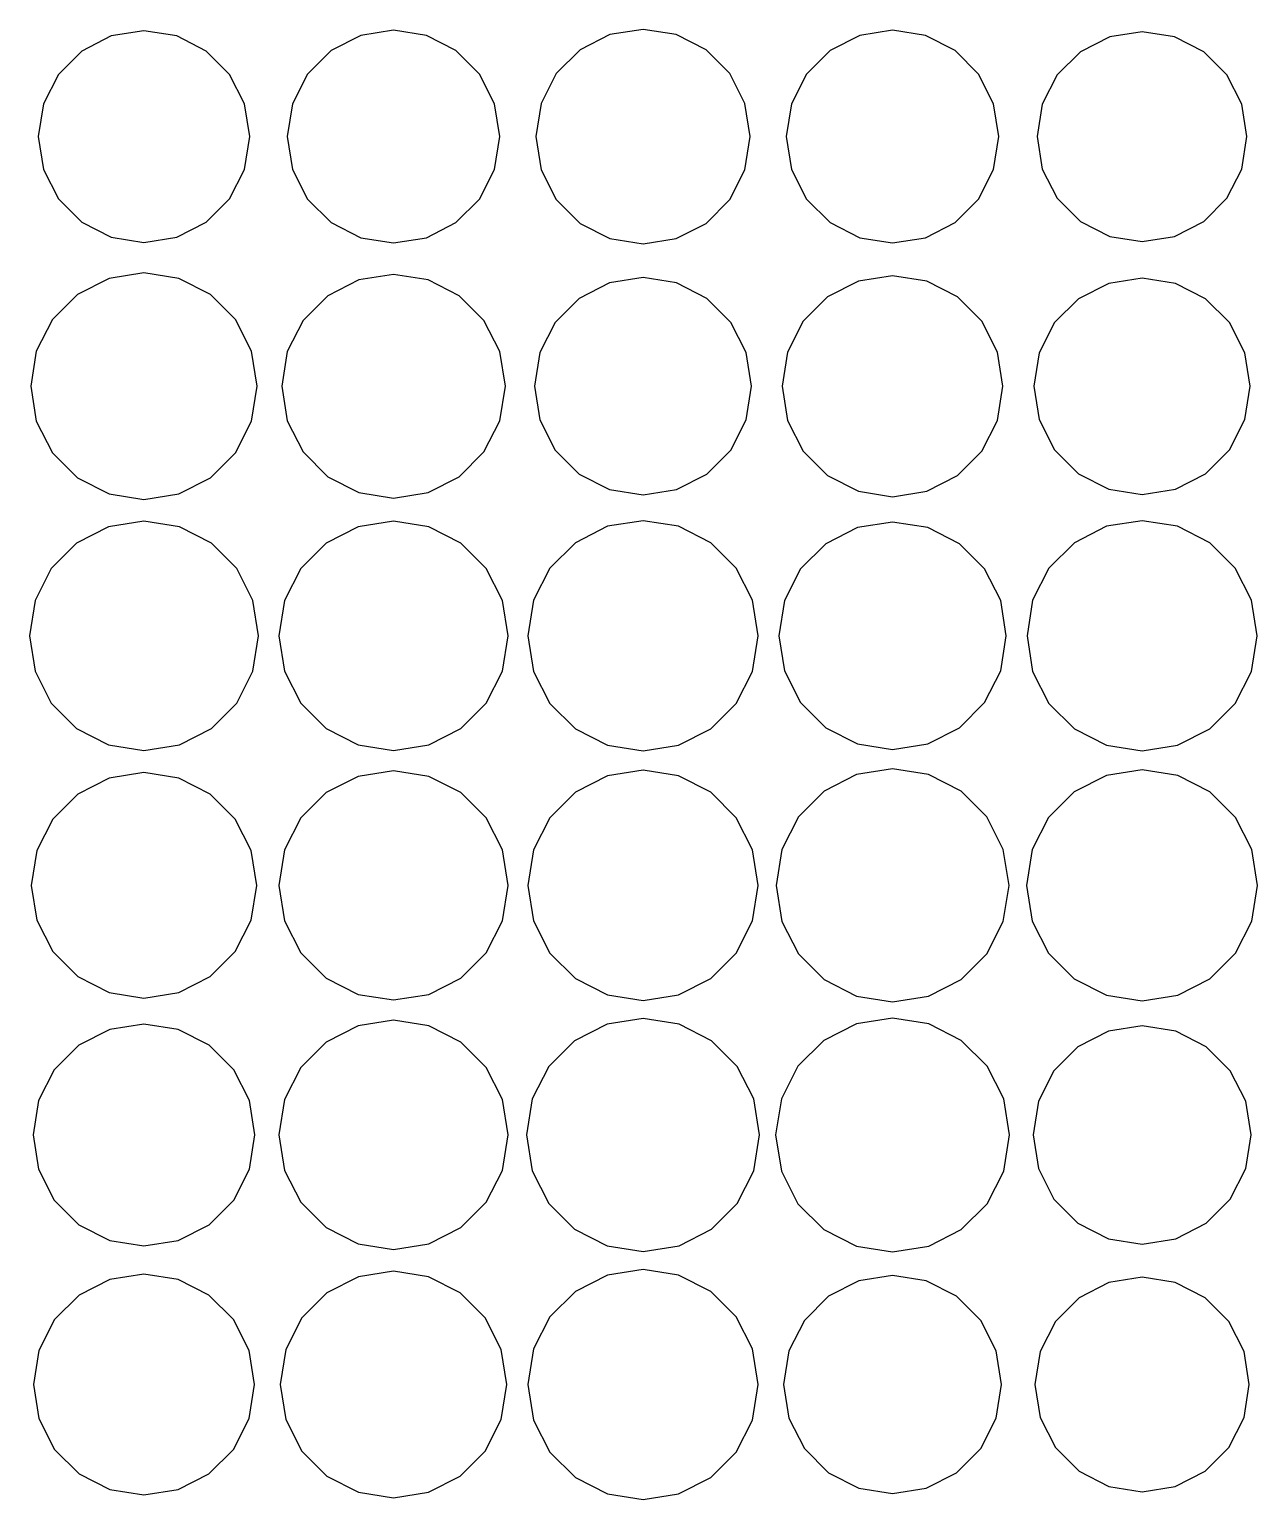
# Model space of a CAD drawing. Header units: metres. Extents: x -319 to 328, y -240 to 246.
# Drawn here: x -319.3 to -230.7, y -239.3 to -133.3 of the extents above; entities that cross this region are included whole.
import ezdxf

# ---------------------------------------------------------------- set-up
doc = ezdxf.new("R2010")
doc.units = ezdxf.units.M

msp = doc.modelspace()

# ---------------------------------------------------------------- linework, layer by layer
for p, q in [((-311, -133.36667, -415.6922), (-313.35883, -133.74026, -415.6922)), ((-308.64117, -133.74026, -415.6922), (-311, -133.36667, -415.6922)), ((-293, -133.33334, -415.6922), (-295.36914, -133.70856, -415.6922)), ((-290.63086, -133.70856, -415.6922), (-293, -133.33334, -415.6922)), ((-275, -133.26666, -415.6922), (-277.38974, -133.64517, -415.6922)), ((-272.61026, -133.64517, -415.6922), (-275, -133.26666, -415.6922)), ((-257, -133.33334, -415.6922), (-259.36914, -133.70856, -415.6922)), ((-254.63086, -133.70856, -415.6922), (-257, -133.33334, -415.6922)), ((-239, -133.43333, -415.6922), (-241.33823, -133.80368, -415.6922)), ((-236.66177, -133.80368, -415.6922), (-239, -133.43333, -415.6922)), ((-313.35883, -133.74026, -415.6922), (-315.48676, -134.8245, -415.6922)), ((-306.51324, -134.8245, -415.6922), (-308.64117, -133.74026, -415.6922)), ((-295.36914, -133.70856, -415.6922), (-297.50635, -134.79755, -415.6922)), ((-288.49365, -134.79755, -415.6922), (-290.63086, -133.70856, -415.6922)), ((-277.38974, -133.64517, -415.6922), (-279.54553, -134.74359, -415.6922)), ((-270.45447, -134.74359, -415.6922), (-272.61026, -133.64517, -415.6922)), ((-259.36914, -133.70856, -415.6922), (-261.50635, -134.79755, -415.6922)), ((-252.49365, -134.79755, -415.6922), (-254.63086, -133.70856, -415.6922)), ((-241.33823, -133.80368, -415.6922), (-243.44757, -134.87845, -415.6922)), ((-234.55243, -134.87845, -415.6922), (-236.66177, -133.80368, -415.6922)), ((-315.48676, -134.8245, -415.6922), (-317.1755, -136.51324, -415.6922)), ((-304.8245, -136.51324, -415.6922), (-306.51324, -134.8245, -415.6922)), ((-297.50635, -134.79755, -415.6922), (-299.20245, -136.49365, -415.6922)), ((-286.79755, -136.49365, -415.6922), (-288.49365, -134.79755, -415.6922)), ((-279.54553, -134.74359, -415.6922), (-281.2564, -136.45447, -415.6922)), ((-268.7436, -136.45447, -415.6922), (-270.45447, -134.74359, -415.6922)), ((-261.50635, -134.79755, -415.6922), (-263.20245, -136.49365, -415.6922)), ((-250.79755, -136.49365, -415.6922), (-252.49365, -134.79755, -415.6922)), ((-243.44757, -134.87845, -415.6922), (-245.12155, -136.55243, -415.6922)), ((-232.87845, -136.55243, -415.6922), (-234.55243, -134.87845, -415.6922)), ((-317.1755, -136.51324, -415.6922), (-318.25974, -138.64117, -415.6922)), ((-303.74026, -138.64117, -415.6922), (-304.8245, -136.51324, -415.6922)), ((-299.20245, -136.49365, -415.6922), (-300.29144, -138.63086, -415.6922)), ((-285.70856, -138.63086, -415.6922), (-286.79755, -136.49365, -415.6922)), ((-281.2564, -136.45447, -415.6922), (-282.35483, -138.61026, -415.6922)), ((-267.64517, -138.61026, -415.6922), (-268.7436, -136.45447, -415.6922)), ((-263.20245, -136.49365, -415.6922), (-264.29144, -138.63086, -415.6922)), ((-249.70856, -138.63086, -415.6922), (-250.79755, -136.49365, -415.6922)), ((-245.12155, -136.55243, -415.6922), (-246.19632, -138.66177, -415.6922)), ((-231.80368, -138.66177, -415.6922), (-232.87845, -136.55243, -415.6922)), ((-318.25974, -138.64117, -415.6922), (-318.63333, -141, -415.6922)), ((-303.36667, -141, -415.6922), (-303.74026, -138.64117, -415.6922)), ((-300.29144, -138.63086, -415.6922), (-300.66666, -141, -415.6922)), ((-285.33334, -141, -415.6922), (-285.70856, -138.63086, -415.6922)), ((-282.35483, -138.61026, -415.6922), (-282.73334, -141, -415.6922)), ((-267.26666, -141, -415.6922), (-267.64517, -138.61026, -415.6922)), ((-264.29144, -138.63086, -415.6922), (-264.66666, -141, -415.6922)), ((-249.33334, -141, -415.6922), (-249.70856, -138.63086, -415.6922)), ((-246.19632, -138.66177, -415.6922), (-246.56667, -141, -415.6922)), ((-231.43333, -141, -415.6922), (-231.80368, -138.66177, -415.6922)), ((-318.63333, -141, -415.6922), (-318.25974, -143.35883, -415.6922)), ((-303.74026, -143.35883, -415.6922), (-303.36667, -141, -415.6922)), ((-300.66666, -141, -415.6922), (-300.29144, -143.36914, -415.6922)), ((-285.70856, -143.36914, -415.6922), (-285.33334, -141, -415.6922)), ((-282.73334, -141, -415.6922), (-282.35483, -143.38974, -415.6922)), ((-267.64517, -143.38974, -415.6922), (-267.26666, -141, -415.6922)), ((-264.66666, -141, -415.6922), (-264.29144, -143.36914, -415.6922)), ((-249.70856, -143.36914, -415.6922), (-249.33334, -141, -415.6922)), ((-246.56667, -141, -415.6922), (-246.19632, -143.33823, -415.6922)), ((-231.80368, -143.33823, -415.6922), (-231.43333, -141, -415.6922)), ((-318.25974, -143.35883, -415.6922), (-317.1755, -145.48676, -415.6922)), ((-304.8245, -145.48676, -415.6922), (-303.74026, -143.35883, -415.6922)), ((-300.29144, -143.36914, -415.6922), (-299.20245, -145.50635, -415.6922)), ((-286.79755, -145.50635, -415.6922), (-285.70856, -143.36914, -415.6922)), ((-282.35483, -143.38974, -415.6922), (-281.2564, -145.54553, -415.6922)), ((-268.7436, -145.54553, -415.6922), (-267.64517, -143.38974, -415.6922)), ((-264.29144, -143.36914, -415.6922), (-263.20245, -145.50635, -415.6922)), ((-250.79755, -145.50635, -415.6922), (-249.70856, -143.36914, -415.6922)), ((-246.19632, -143.33823, -415.6922), (-245.12155, -145.44757, -415.6922)), ((-232.87845, -145.44757, -415.6922), (-231.80368, -143.33823, -415.6922)), ((-317.1755, -145.48676, -415.6922), (-315.48676, -147.17549, -415.6922)), ((-306.51324, -147.1755, -415.6922), (-304.8245, -145.48676, -415.6922)), ((-299.20245, -145.50635, -415.6922), (-297.50635, -147.20245, -415.6922)), ((-288.49365, -147.20245, -415.6922), (-286.79755, -145.50635, -415.6922)), ((-281.2564, -145.54553, -415.6922), (-279.54553, -147.2564, -415.6922)), ((-270.45447, -147.25641, -415.6922), (-268.7436, -145.54553, -415.6922)), ((-263.20245, -145.50635, -415.6922), (-261.50635, -147.20245, -415.6922)), ((-252.49365, -147.20245, -415.6922), (-250.79755, -145.50635, -415.6922)), ((-245.12155, -145.44757, -415.6922), (-243.44757, -147.12155, -415.6922)), ((-234.55243, -147.12157, -415.6922), (-232.87845, -145.44757, -415.6922)), ((-315.48676, -147.17549, -415.6922), (-313.35883, -148.25974, -415.6922)), ((-308.64117, -148.25974, -415.6922), (-306.51324, -147.1755, -415.6922)), ((-297.50635, -147.20245, -415.6922), (-295.36914, -148.29144, -415.6922)), ((-290.63086, -148.29144, -415.6922), (-288.49365, -147.20245, -415.6922)), ((-279.54553, -147.2564, -415.6922), (-277.38974, -148.35483, -415.6922)), ((-272.61026, -148.35483, -415.6922), (-270.45447, -147.25641, -415.6922)), ((-261.50635, -147.20245, -415.6922), (-259.36914, -148.29144, -415.6922)), ((-254.63086, -148.29144, -415.6922), (-252.49365, -147.20245, -415.6922)), ((-243.44757, -147.12155, -415.6922), (-241.33823, -148.19632, -415.6922)), ((-236.66177, -148.19632, -415.6922), (-234.55243, -147.12157, -415.6922)), ((-313.35883, -148.25974, -415.6922), (-311, -148.63333, -415.6922)), ((-311, -148.63333, -415.6922), (-308.64117, -148.25974, -415.6922)), ((-295.36914, -148.29144, -415.6922), (-293, -148.66666, -415.6922)), ((-293, -148.66666, -415.6922), (-290.63086, -148.29144, -415.6922)), ((-277.38974, -148.35483, -415.6922), (-275, -148.73334, -415.6922)), ((-275, -148.73334, -415.6922), (-272.61026, -148.35483, -415.6922)), ((-259.36914, -148.29144, -415.6922), (-257, -148.66666, -415.6922)), ((-257, -148.66666, -415.6922), (-254.63086, -148.29144, -415.6922)), ((-241.33823, -148.19632, -415.6922), (-239, -148.56667, -415.6922)), ((-239, -148.56667, -415.6922), (-236.66177, -148.19632, -415.6922)), ((-313.52365, -151.23303, -415.6922), (-315.80023, -152.39304, -415.6922)), ((-311, -150.83334, -415.6922), (-313.52365, -151.23303, -415.6922)), ((-308.47635, -151.23303, -415.6922), (-311, -150.83334, -415.6922)), ((-306.19977, -152.39304, -415.6922), (-308.47635, -151.23303, -415.6922)), ((-295.49274, -151.32814, -415.6922), (-297.74146, -152.47394, -415.6922)), ((-293, -150.93333, -415.6922), (-295.49274, -151.32814, -415.6922)), ((-290.50726, -151.32814, -415.6922), (-293, -150.93333, -415.6922)), ((-288.25854, -152.47394, -415.6922), (-290.50726, -151.32814, -415.6922)), ((-277.42062, -151.55005, -415.6922), (-279.6043, -152.66269, -415.6922)), ((-275, -151.16666, -415.6922), (-277.42062, -151.55005, -415.6922)), ((-272.57938, -151.55005, -415.6922), (-275, -151.16666, -415.6922)), ((-270.3957, -152.66269, -415.6922), (-272.57938, -151.55005, -415.6922)), ((-259.46182, -151.42325, -415.6922), (-261.68268, -152.55484, -415.6922)), ((-257, -151.03333, -415.6922), (-259.46182, -151.42325, -415.6922)), ((-254.53816, -151.42325, -415.6922), (-257, -151.03333, -415.6922)), ((-252.3173, -152.55484, -415.6922), (-254.53816, -151.42325, -415.6922)), ((-241.41034, -151.58176, -415.6922), (-243.58472, -152.68967, -415.6922)), ((-239, -151.2, -415.6922), (-241.41034, -151.58176, -415.6922)), ((-236.58966, -151.58176, -415.6922), (-239, -151.2, -415.6922)), ((-234.41528, -152.68967, -415.6922), (-236.58966, -151.58176, -415.6922)), ((-315.80023, -152.39304, -415.6922), (-317.60696, -154.19975, -415.6922)), ((-304.39304, -154.19975, -415.6922), (-306.19977, -152.39304, -415.6922)), ((-297.74146, -152.47394, -415.6922), (-299.52606, -154.25853, -415.6922)), ((-286.47394, -154.25853, -415.6922), (-288.25854, -152.47394, -415.6922)), ((-279.6043, -152.66269, -415.6922), (-281.3373, -154.39569, -415.6922)), ((-268.6627, -154.39569, -415.6922), (-270.3957, -152.66269, -415.6922)), ((-261.68268, -152.55484, -415.6922), (-263.44516, -154.31732, -415.6922)), ((-250.55484, -154.31732, -415.6922), (-252.3173, -152.55484, -415.6922)), ((-243.58472, -152.68967, -415.6922), (-245.31033, -154.41528, -415.6922)), ((-232.68967, -154.41528, -415.6922), (-234.41528, -152.68967, -415.6922)), ((-317.60696, -154.19975, -415.6922), (-318.76697, -156.47636, -415.6922)), ((-303.23303, -156.47636, -415.6922), (-304.39304, -154.19975, -415.6922)), ((-299.52606, -154.25853, -415.6922), (-300.67184, -156.50726, -415.6922)), ((-285.32816, -156.50726, -415.6922), (-286.47394, -154.25853, -415.6922)), ((-281.3373, -154.39569, -415.6922), (-282.44995, -156.57938, -415.6922)), ((-267.55005, -156.57938, -415.6922), (-268.6627, -154.39569, -415.6922)), ((-263.44516, -154.31732, -415.6922), (-264.57675, -156.53816, -415.6922)), ((-249.42325, -156.53816, -415.6922), (-250.55484, -154.31732, -415.6922)), ((-245.31033, -154.41528, -415.6922), (-246.41824, -156.58966, -415.6922)), ((-231.58176, -156.58966, -415.6922), (-232.68967, -154.41528, -415.6922)), ((-318.76697, -156.47636, -415.6922), (-319.16666, -159, -415.6922)), ((-302.83334, -159, -415.6922), (-303.23303, -156.47636, -415.6922)), ((-300.67184, -156.50726, -415.6922), (-301.06665, -159, -415.6922)), ((-284.93335, -159, -415.6922), (-285.32816, -156.50726, -415.6922)), ((-282.44995, -156.57938, -415.6922), (-282.83334, -159, -415.6922)), ((-267.16666, -159, -415.6922), (-267.55005, -156.57938, -415.6922)), ((-264.57675, -156.53816, -415.6922), (-264.96667, -159, -415.6922)), ((-249.03333, -159, -415.6922), (-249.42325, -156.53816, -415.6922)), ((-246.41824, -156.58966, -415.6922), (-246.8, -159, -415.6922)), ((-231.2, -159, -415.6922), (-231.58176, -156.58966, -415.6922)), ((-319.16666, -159, -415.6922), (-318.76697, -161.52364, -415.6922)), ((-303.23303, -161.52364, -415.6922), (-302.83334, -159, -415.6922)), ((-301.06665, -159, -415.6922), (-300.67184, -161.49274, -415.6922)), ((-285.32816, -161.49274, -415.6922), (-284.93335, -159, -415.6922)), ((-282.83334, -159, -415.6922), (-282.44995, -161.42062, -415.6922)), ((-267.55005, -161.42062, -415.6922), (-267.16666, -159, -415.6922)), ((-264.96667, -159, -415.6922), (-264.57675, -161.46184, -415.6922)), ((-249.42325, -161.46184, -415.6922), (-249.03333, -159, -415.6922)), ((-246.8, -159, -415.6922), (-246.41824, -161.41034, -415.6922)), ((-231.58176, -161.41034, -415.6922), (-231.2, -159, -415.6922)), ((-318.76697, -161.52364, -415.6922), (-317.60696, -163.80025, -415.6922)), ((-304.39304, -163.80025, -415.6922), (-303.23303, -161.52364, -415.6922)), ((-300.67184, -161.49274, -415.6922), (-299.52606, -163.74147, -415.6922)), ((-286.47394, -163.74147, -415.6922), (-285.32816, -161.49274, -415.6922)), ((-282.44995, -161.42062, -415.6922), (-281.3373, -163.60431, -415.6922)), ((-268.6627, -163.60431, -415.6922), (-267.55005, -161.42062, -415.6922)), ((-264.57675, -161.46184, -415.6922), (-263.44516, -163.68268, -415.6922)), ((-250.55484, -163.6827, -415.6922), (-249.42325, -161.46184, -415.6922)), ((-246.41824, -161.41034, -415.6922), (-245.31033, -163.58472, -415.6922)), ((-232.68967, -163.58472, -415.6922), (-231.58176, -161.41034, -415.6922)), ((-317.60696, -163.80025, -415.6922), (-315.80026, -165.60696, -415.6922)), ((-306.19977, -165.60696, -415.6922), (-304.39304, -163.80025, -415.6922)), ((-299.52606, -163.74147, -415.6922), (-297.74146, -165.52606, -415.6922)), ((-288.25854, -165.52606, -415.6922), (-286.47394, -163.74147, -415.6922)), ((-281.3373, -163.60431, -415.6922), (-279.6043, -165.3373, -415.6922)), ((-270.3957, -165.33731, -415.6922), (-268.6627, -163.60431, -415.6922)), ((-263.44516, -163.68268, -415.6922), (-261.68268, -165.44516, -415.6922)), ((-252.31732, -165.44516, -415.6922), (-250.55484, -163.6827, -415.6922)), ((-245.31033, -163.58472, -415.6922), (-243.58472, -165.31033, -415.6922)), ((-234.41528, -165.31033, -415.6922), (-232.68967, -163.58472, -415.6922)), ((-279.6043, -165.3373, -415.6922), (-277.42062, -166.44995, -415.6922)), ((-272.57938, -166.44995, -415.6922), (-270.3957, -165.33731, -415.6922)), ((-243.58472, -165.31033, -415.6922), (-241.41034, -166.41824, -415.6922)), ((-236.58966, -166.41824, -415.6922), (-234.41528, -165.31033, -415.6922)), ((-315.80026, -165.60696, -415.6922), (-313.52365, -166.76697, -415.6922)), ((-308.47635, -166.76697, -415.6922), (-306.19977, -165.60696, -415.6922)), ((-297.74146, -165.52606, -415.6922), (-295.49274, -166.67184, -415.6922)), ((-290.50726, -166.67184, -415.6922), (-288.25854, -165.52606, -415.6922)), ((-277.42062, -166.44995, -415.6922), (-275, -166.83334, -415.6922)), ((-275, -166.83334, -415.6922), (-272.57938, -166.44995, -415.6922)), ((-261.68268, -165.44516, -415.6922), (-259.46185, -166.57675, -415.6922)), ((-254.53816, -166.57675, -415.6922), (-252.31732, -165.44516, -415.6922)), ((-241.41034, -166.41824, -415.6922), (-239, -166.8, -415.6922)), ((-239, -166.8, -415.6922), (-236.58966, -166.41824, -415.6922)), ((-313.52365, -166.76697, -415.6922), (-311, -167.16666, -415.6922)), ((-311, -167.16666, -415.6922), (-308.47635, -166.76697, -415.6922)), ((-295.49274, -166.67184, -415.6922), (-293, -167.06667, -415.6922)), ((-293, -167.06667, -415.6922), (-290.50726, -166.67184, -415.6922)), ((-259.46185, -166.57675, -415.6922), (-257, -166.96667, -415.6922)), ((-257, -166.96667, -415.6922), (-254.53816, -166.57675, -415.6922)), ((-313.55453, -169.13794, -415.6922), (-315.859, -170.31213, -415.6922)), ((-311, -168.73334, -415.6922), (-313.55453, -169.13794, -415.6922)), ((-308.44547, -169.13794, -415.6922), (-311, -168.73334, -415.6922)), ((-306.14096, -170.31213, -415.6922), (-308.44547, -169.13794, -415.6922)), ((-295.55453, -169.13794, -415.6922), (-297.859, -170.31213, -415.6922)), ((-293, -168.73334, -415.6922), (-295.55453, -169.13794, -415.6922)), ((-290.44547, -169.13794, -415.6922), (-293, -168.73334, -415.6922)), ((-288.141, -170.31213, -415.6922), (-290.44547, -169.13794, -415.6922)), ((-277.56485, -169.10623, -415.6922), (-279.8786, -170.28516, -415.6922)), ((-275, -168.7, -415.6922), (-277.56485, -169.10623, -415.6922)), ((-272.43515, -169.10623, -415.6922), (-275, -168.7, -415.6922)), ((-270.1214, -170.28516, -415.6922), (-272.43515, -169.10623, -415.6922)), ((-259.53394, -169.20134, -415.6922), (-261.81982, -170.36606, -415.6922)), ((-257, -168.8, -415.6922), (-259.53394, -169.20134, -415.6922)), ((-254.46606, -169.20134, -415.6922), (-257, -168.8, -415.6922)), ((-252.18016, -170.36606, -415.6922), (-254.46606, -169.20134, -415.6922)), ((-241.56485, -169.10623, -415.6922), (-243.87862, -170.28516, -415.6922)), ((-239, -168.7, -415.6922), (-241.56485, -169.10623, -415.6922)), ((-236.43515, -169.10623, -415.6922), (-239, -168.7, -415.6922)), ((-234.12138, -170.28516, -415.6922), (-236.43515, -169.10623, -415.6922)), ((-315.859, -170.31213, -415.6922), (-317.68787, -172.14098, -415.6922)), ((-304.31213, -172.14098, -415.6922), (-306.14096, -170.31213, -415.6922)), ((-297.859, -170.31213, -415.6922), (-299.68787, -172.14098, -415.6922)), ((-286.31213, -172.14098, -415.6922), (-288.141, -170.31213, -415.6922)), ((-279.8786, -170.28516, -415.6922), (-281.71484, -172.12138, -415.6922)), ((-268.28516, -172.12138, -415.6922), (-270.1214, -170.28516, -415.6922)), ((-261.81982, -170.36606, -415.6922), (-263.63394, -172.18016, -415.6922)), ((-250.36606, -172.18016, -415.6922), (-252.18016, -170.36606, -415.6922)), ((-243.87862, -170.28516, -415.6922), (-245.71484, -172.12138, -415.6922)), ((-232.28516, -172.12138, -415.6922), (-234.12138, -170.28516, -415.6922)), ((-317.68787, -172.14098, -415.6922), (-318.86206, -174.44547, -415.6922)), ((-303.13794, -174.44547, -415.6922), (-304.31213, -172.14098, -415.6922)), ((-299.68787, -172.14098, -415.6922), (-300.86206, -174.44547, -415.6922)), ((-285.13794, -174.44547, -415.6922), (-286.31213, -172.14098, -415.6922)), ((-281.71484, -172.12138, -415.6922), (-282.89377, -174.43515, -415.6922)), ((-267.10623, -174.43515, -415.6922), (-268.28516, -172.12138, -415.6922)), ((-263.63394, -172.18016, -415.6922), (-264.79868, -174.46606, -415.6922)), ((-249.20134, -174.46606, -415.6922), (-250.36606, -172.18016, -415.6922)), ((-245.71484, -172.12138, -415.6922), (-246.89377, -174.43515, -415.6922)), ((-231.10623, -174.43515, -415.6922), (-232.28516, -172.12138, -415.6922)), ((-318.86206, -174.44547, -415.6922), (-319.26666, -177, -415.6922)), ((-302.73334, -177, -415.6922), (-303.13794, -174.44547, -415.6922)), ((-300.86206, -174.44547, -415.6922), (-301.26666, -177, -415.6922)), ((-284.73334, -177, -415.6922), (-285.13794, -174.44547, -415.6922)), ((-282.89377, -174.43515, -415.6922), (-283.3, -177, -415.6922)), ((-266.7, -177, -415.6922), (-267.10623, -174.43515, -415.6922)), ((-264.79868, -174.46606, -415.6922), (-265.2, -177, -415.6922)), ((-248.8, -177, -415.6922), (-249.20134, -174.46606, -415.6922)), ((-246.89377, -174.43515, -415.6922), (-247.3, -177, -415.6922)), ((-230.7, -177, -415.6922), (-231.10623, -174.43515, -415.6922)), ((-319.26666, -177, -415.6922), (-318.86206, -179.55453, -415.6922)), ((-303.13794, -179.55453, -415.6922), (-302.73334, -177, -415.6922)), ((-301.26666, -177, -415.6922), (-300.86206, -179.55453, -415.6922)), ((-285.13794, -179.55453, -415.6922), (-284.73334, -177, -415.6922)), ((-283.3, -177, -415.6922), (-282.89377, -179.56485, -415.6922)), ((-267.10623, -179.56485, -415.6922), (-266.7, -177, -415.6922)), ((-265.2, -177, -415.6922), (-264.79868, -179.53394, -415.6922)), ((-249.20134, -179.53394, -415.6922), (-248.8, -177, -415.6922)), ((-247.3, -177, -415.6922), (-246.89377, -179.56485, -415.6922)), ((-231.10623, -179.56485, -415.6922), (-230.7, -177, -415.6922)), ((-318.86206, -179.55453, -415.6922), (-317.68787, -181.85902, -415.6922)), ((-304.31213, -181.85902, -415.6922), (-303.13794, -179.55453, -415.6922)), ((-300.86206, -179.55453, -415.6922), (-299.68787, -181.85902, -415.6922)), ((-286.31213, -181.85902, -415.6922), (-285.13794, -179.55453, -415.6922)), ((-282.89377, -179.56485, -415.6922), (-281.71484, -181.87862, -415.6922)), ((-268.28516, -181.87862, -415.6922), (-267.10623, -179.56485, -415.6922)), ((-264.79868, -179.53394, -415.6922), (-263.63394, -181.81984, -415.6922)), ((-250.36606, -181.81984, -415.6922), (-249.20134, -179.53394, -415.6922)), ((-246.89377, -179.56485, -415.6922), (-245.71484, -181.87862, -415.6922)), ((-232.28516, -181.87862, -415.6922), (-231.10623, -179.56485, -415.6922)), ((-317.68787, -181.85902, -415.6922), (-315.85904, -183.68787, -415.6922)), ((-306.141, -183.68787, -415.6922), (-304.31213, -181.85902, -415.6922)), ((-299.68787, -181.85902, -415.6922), (-297.85904, -183.68787, -415.6922)), ((-288.141, -183.68787, -415.6922), (-286.31213, -181.85902, -415.6922)), ((-281.71484, -181.87862, -415.6922), (-279.87863, -183.71484, -415.6922)), ((-270.1214, -183.71484, -415.6922), (-268.28516, -181.87862, -415.6922)), ((-263.63394, -181.81984, -415.6922), (-261.81982, -183.63394, -415.6922)), ((-252.18016, -183.63394, -415.6922), (-250.36606, -181.81984, -415.6922)), ((-245.71484, -181.87862, -415.6922), (-243.87862, -183.71484, -415.6922)), ((-234.12138, -183.71484, -415.6922), (-232.28516, -181.87862, -415.6922)), ((-315.85904, -183.68787, -415.6922), (-313.55453, -184.86206, -415.6922)), ((-308.44547, -184.86206, -415.6922), (-306.141, -183.68787, -415.6922)), ((-297.85904, -183.68787, -415.6922), (-295.55453, -184.86206, -415.6922)), ((-290.44547, -184.86206, -415.6922), (-288.141, -183.68787, -415.6922)), ((-279.87863, -183.71484, -415.6922), (-277.56485, -184.89377, -415.6922)), ((-272.43515, -184.89377, -415.6922), (-270.1214, -183.71484, -415.6922)), ((-261.81982, -183.63394, -415.6922), (-259.53394, -184.79866, -415.6922)), ((-254.46606, -184.79866, -415.6922), (-252.18016, -183.63394, -415.6922)), ((-243.87862, -183.71484, -415.6922), (-241.56485, -184.89377, -415.6922)), ((-236.43515, -184.89377, -415.6922), (-234.12138, -183.71484, -415.6922)), ((-313.55453, -184.86206, -415.6922), (-311, -185.26666, -415.6922)), ((-311, -185.26666, -415.6922), (-308.44547, -184.86206, -415.6922)), ((-295.55453, -184.86206, -415.6922), (-293, -185.26666, -415.6922)), ((-293, -185.26666, -415.6922), (-290.44547, -184.86206, -415.6922)), ((-277.56485, -184.89377, -415.6922), (-275, -185.3, -415.6922)), ((-275, -185.3, -415.6922), (-272.43515, -184.89377, -415.6922)), ((-259.53394, -184.79866, -415.6922), (-257, -185.2, -415.6922)), ((-257, -185.2, -415.6922), (-254.46606, -184.79866, -415.6922)), ((-241.56485, -184.89377, -415.6922), (-239, -185.3, -415.6922)), ((-239, -185.3, -415.6922), (-236.43515, -184.89377, -415.6922)), ((-257, -186.6, -415.6922), (-259.59573, -187.01112, -415.6922)), ((-254.40427, -187.01112, -415.6922), (-257, -186.6, -415.6922)), ((-313.51334, -187.26474, -415.6922), (-315.78064, -188.42, -415.6922)), ((-311, -186.86667, -415.6922), (-313.51334, -187.26474, -415.6922)), ((-308.48666, -187.26474, -415.6922), (-311, -186.86667, -415.6922)), ((-306.21936, -188.42, -415.6922), (-308.48666, -187.26474, -415.6922)), ((-295.55453, -187.13794, -415.6922), (-297.859, -188.31213, -415.6922)), ((-293, -186.73334, -415.6922), (-295.55453, -187.13794, -415.6922)), ((-290.44547, -187.13794, -415.6922), (-293, -186.73334, -415.6922)), ((-288.141, -188.31213, -415.6922), (-290.44547, -187.13794, -415.6922)), ((-277.56485, -187.10623, -415.6922), (-279.8786, -188.28516, -415.6922)), ((-275, -186.7, -415.6922), (-277.56485, -187.10623, -415.6922)), ((-272.43515, -187.10623, -415.6922), (-275, -186.7, -415.6922)), ((-270.1214, -188.28516, -415.6922), (-272.43515, -187.10623, -415.6922)), ((-259.59573, -187.01112, -415.6922), (-261.93738, -188.20425, -415.6922)), ((-252.0626, -188.20425, -415.6922), (-254.40427, -187.01112, -415.6922)), ((-241.57513, -187.07452, -415.6922), (-243.89821, -188.2582, -415.6922)), ((-239, -186.66667, -415.6922), (-241.57513, -187.07452, -415.6922)), ((-236.42487, -187.07452, -415.6922), (-239, -186.66667, -415.6922)), ((-234.10179, -188.2582, -415.6922), (-236.42487, -187.07452, -415.6922)), ((-315.78064, -188.42, -415.6922), (-317.58002, -190.21935, -415.6922)), ((-304.41998, -190.21935, -415.6922), (-306.21936, -188.42, -415.6922)), ((-297.859, -188.31213, -415.6922), (-299.68787, -190.14098, -415.6922)), ((-286.31213, -190.14098, -415.6922), (-288.141, -188.31213, -415.6922)), ((-279.8786, -188.28516, -415.6922), (-281.71484, -190.12138, -415.6922)), ((-268.28516, -190.12138, -415.6922), (-270.1214, -188.28516, -415.6922)), ((-261.93738, -188.20425, -415.6922), (-263.79575, -190.0626, -415.6922)), ((-250.20425, -190.0626, -415.6922), (-252.0626, -188.20425, -415.6922)), ((-243.89821, -188.2582, -415.6922), (-245.7418, -190.10179, -415.6922)), ((-232.2582, -190.10179, -415.6922), (-234.10179, -188.2582, -415.6922)), ((-317.58002, -190.21935, -415.6922), (-318.73526, -192.48666, -415.6922)), ((-303.26474, -192.48666, -415.6922), (-304.41998, -190.21935, -415.6922)), ((-299.68787, -190.14098, -415.6922), (-300.86206, -192.44547, -415.6922)), ((-285.13794, -192.44547, -415.6922), (-286.31213, -190.14098, -415.6922)), ((-281.71484, -190.12138, -415.6922), (-282.89377, -192.43515, -415.6922)), ((-267.10623, -192.43515, -415.6922), (-268.28516, -190.12138, -415.6922)), ((-263.79575, -190.0626, -415.6922), (-264.98886, -192.40427, -415.6922)), ((-249.01112, -192.40427, -415.6922), (-250.20425, -190.0626, -415.6922)), ((-245.7418, -190.10179, -415.6922), (-246.92548, -192.42487, -415.6922)), ((-231.07452, -192.42487, -415.6922), (-232.2582, -190.10179, -415.6922)), ((-318.73526, -192.48666, -415.6922), (-319.13333, -195, -415.6922)), ((-302.86667, -195, -415.6922), (-303.26474, -192.48666, -415.6922)), ((-300.86206, -192.44547, -415.6922), (-301.26666, -195, -415.6922)), ((-284.73334, -195, -415.6922), (-285.13794, -192.44547, -415.6922)), ((-282.89377, -192.43515, -415.6922), (-283.3, -195, -415.6922)), ((-266.7, -195, -415.6922), (-267.10623, -192.43515, -415.6922)), ((-264.98886, -192.40427, -415.6922), (-265.4, -195, -415.6922)), ((-248.6, -195, -415.6922), (-249.01112, -192.40427, -415.6922)), ((-246.92548, -192.42487, -415.6922), (-247.33334, -195, -415.6922)), ((-230.66666, -195, -415.6922), (-231.07452, -192.42487, -415.6922)), ((-319.13333, -195, -415.6922), (-318.73526, -197.51334, -415.6922)), ((-303.26474, -197.51334, -415.6922), (-302.86667, -195, -415.6922)), ((-301.26666, -195, -415.6922), (-300.86206, -197.55453, -415.6922)), ((-285.13794, -197.55453, -415.6922), (-284.73334, -195, -415.6922)), ((-283.3, -195, -415.6922), (-282.89377, -197.56485, -415.6922)), ((-267.10623, -197.56485, -415.6922), (-266.7, -195, -415.6922)), ((-265.4, -195, -415.6922), (-264.9889, -197.59573, -415.6922)), ((-249.01112, -197.59573, -415.6922), (-248.6, -195, -415.6922)), ((-247.33334, -195, -415.6922), (-246.92548, -197.57513, -415.6922)), ((-231.07452, -197.57513, -415.6922), (-230.66666, -195, -415.6922)), ((-318.73526, -197.51334, -415.6922), (-317.58002, -199.78065, -415.6922)), ((-304.41998, -199.78065, -415.6922), (-303.26474, -197.51334, -415.6922)), ((-300.86206, -197.55453, -415.6922), (-299.68787, -199.85902, -415.6922)), ((-286.31213, -199.85902, -415.6922), (-285.13794, -197.55453, -415.6922)), ((-282.89377, -197.56485, -415.6922), (-281.71484, -199.87862, -415.6922)), ((-268.28516, -199.87862, -415.6922), (-267.10623, -197.56485, -415.6922)), ((-264.9889, -197.59573, -415.6922), (-263.79575, -199.9374, -415.6922)), ((-250.20425, -199.9374, -415.6922), (-249.01112, -197.59573, -415.6922)), ((-246.92548, -197.57513, -415.6922), (-245.7418, -199.89821, -415.6922)), ((-232.2582, -199.89821, -415.6922), (-231.07452, -197.57513, -415.6922)), ((-317.58002, -199.78065, -415.6922), (-315.78064, -201.58, -415.6922)), ((-306.21936, -201.58, -415.6922), (-304.41998, -199.78065, -415.6922)), ((-299.68787, -199.85902, -415.6922), (-297.85904, -201.68787, -415.6922)), ((-288.141, -201.68787, -415.6922), (-286.31213, -199.85902, -415.6922)), ((-281.71484, -199.87862, -415.6922), (-279.87863, -201.71484, -415.6922)), ((-270.1214, -201.71484, -415.6922), (-268.28516, -199.87862, -415.6922)), ((-263.79575, -199.9374, -415.6922), (-261.9374, -201.79575, -415.6922)), ((-252.0626, -201.79575, -415.6922), (-250.20425, -199.9374, -415.6922)), ((-245.7418, -199.89821, -415.6922), (-243.89821, -201.7418, -415.6922)), ((-234.10179, -201.7418, -415.6922), (-232.2582, -199.89821, -415.6922)), ((-315.78064, -201.58, -415.6922), (-313.51334, -202.73526, -415.6922)), ((-308.48666, -202.73526, -415.6922), (-306.21936, -201.58, -415.6922)), ((-297.85904, -201.68787, -415.6922), (-295.55453, -202.86206, -415.6922)), ((-290.44547, -202.86206, -415.6922), (-288.141, -201.68787, -415.6922)), ((-279.87863, -201.71484, -415.6922), (-277.56485, -202.89377, -415.6922)), ((-272.43515, -202.89377, -415.6922), (-270.1214, -201.71484, -415.6922)), ((-261.9374, -201.79575, -415.6922), (-259.59573, -202.98888, -415.6922)), ((-254.40427, -202.98888, -415.6922), (-252.0626, -201.79575, -415.6922)), ((-243.89821, -201.7418, -415.6922), (-241.57513, -202.92548, -415.6922)), ((-236.42487, -202.92548, -415.6922), (-234.10179, -201.7418, -415.6922)), ((-313.51334, -202.73526, -415.6922), (-311, -203.13333, -415.6922)), ((-311, -203.13333, -415.6922), (-308.48666, -202.73526, -415.6922)), ((-295.55453, -202.86206, -415.6922), (-293, -203.26666, -415.6922)), ((-293, -203.26666, -415.6922), (-290.44547, -202.86206, -415.6922)), ((-277.56485, -202.89377, -415.6922), (-275, -203.3, -415.6922)), ((-275, -203.3, -415.6922), (-272.43515, -202.89377, -415.6922)), ((-259.59573, -202.98888, -415.6922), (-257, -203.4, -415.6922)), ((-257, -203.4, -415.6922), (-254.40427, -202.98888, -415.6922)), ((-241.57513, -202.92548, -415.6922), (-239, -203.33333, -415.6922)), ((-239, -203.33333, -415.6922), (-236.42487, -202.92548, -415.6922)), ((-275, -204.6, -415.6922), (-277.59573, -205.01112, -415.6922)), ((-272.40427, -205.01112, -415.6922), (-275, -204.6, -415.6922)), ((-257, -204.56667, -415.6922), (-259.60605, -204.97943, -415.6922)), ((-254.39395, -204.97943, -415.6922), (-257, -204.56667, -415.6922)), ((-313.47214, -205.39154, -415.6922), (-315.70227, -206.52786, -415.6922)), ((-311, -205, -415.6922), (-313.47214, -205.39154, -415.6922)), ((-308.52786, -205.39154, -415.6922), (-311, -205, -415.6922)), ((-306.29773, -206.52786, -415.6922), (-308.52786, -205.39154, -415.6922)), ((-295.55453, -205.13794, -415.6922), (-297.859, -206.31213, -415.6922)), ((-293, -204.73334, -415.6922), (-295.55453, -205.13794, -415.6922)), ((-290.44547, -205.13794, -415.6922), (-293, -204.73334, -415.6922)), ((-288.141, -206.31213, -415.6922), (-290.44547, -205.13794, -415.6922)), ((-277.59573, -205.01112, -415.6922), (-279.93738, -206.20425, -415.6922)), ((-270.0626, -206.20425, -415.6922), (-272.40427, -205.01112, -415.6922)), ((-259.60605, -204.97943, -415.6922), (-261.957, -206.17729, -415.6922)), ((-252.04301, -206.17729, -415.6922), (-254.39395, -204.97943, -415.6922)), ((-241.43094, -205.51836, -415.6922), (-243.6239, -206.63574, -415.6922)), ((-239, -205.13333, -415.6922), (-241.43094, -205.51836, -415.6922)), ((-236.56906, -205.51836, -415.6922), (-239, -205.13333, -415.6922)), ((-234.3761, -206.63574, -415.6922), (-236.56906, -205.51836, -415.6922)), ((-315.70227, -206.52786, -415.6922), (-317.47214, -208.29771, -415.6922)), ((-304.52786, -208.29771, -415.6922), (-306.29773, -206.52786, -415.6922)), ((-297.859, -206.31213, -415.6922), (-299.68787, -208.14098, -415.6922)), ((-286.31213, -208.14098, -415.6922), (-288.141, -206.31213, -415.6922)), ((-279.93738, -206.20425, -415.6922), (-281.79575, -208.0626, -415.6922)), ((-268.20425, -208.0626, -415.6922), (-270.0626, -206.20425, -415.6922)), ((-261.957, -206.17729, -415.6922), (-263.82272, -208.04301, -415.6922)), ((-250.17729, -208.04301, -415.6922), (-252.04301, -206.17729, -415.6922)), ((-243.6239, -206.63574, -415.6922), (-245.36426, -208.37608, -415.6922)), ((-232.63574, -208.37608, -415.6922), (-234.3761, -206.63574, -415.6922)), ((-317.47214, -208.29771, -415.6922), (-318.60846, -210.52786, -415.6922)), ((-303.39154, -210.52786, -415.6922), (-304.52786, -208.29771, -415.6922)), ((-299.68787, -208.14098, -415.6922), (-300.86206, -210.44547, -415.6922)), ((-285.13794, -210.44547, -415.6922), (-286.31213, -208.14098, -415.6922)), ((-281.79575, -208.0626, -415.6922), (-282.98886, -210.40425, -415.6922)), ((-267.0111, -210.40425, -415.6922), (-268.20425, -208.0626, -415.6922)), ((-263.82272, -208.04301, -415.6922), (-265.02057, -210.39395, -415.6922)), ((-248.97943, -210.39395, -415.6922), (-250.17729, -208.04301, -415.6922)), ((-245.36426, -208.37608, -415.6922), (-246.48164, -210.56906, -415.6922)), ((-231.51836, -210.56906, -415.6922), (-232.63574, -208.37608, -415.6922)), ((-318.60846, -210.52786, -415.6922), (-319, -213, -415.6922)), ((-303, -213, -415.6922), (-303.39154, -210.52786, -415.6922)), ((-300.86206, -210.44547, -415.6922), (-301.26666, -213, -415.6922)), ((-284.73334, -213, -415.6922), (-285.13794, -210.44547, -415.6922)), ((-282.98886, -210.40425, -415.6922), (-283.4, -213, -415.6922)), ((-266.6, -213, -415.6922), (-267.0111, -210.40425, -415.6922)), ((-265.02057, -210.39395, -415.6922), (-265.43335, -213, -415.6922)), ((-248.56667, -213, -415.6922), (-248.97943, -210.39395, -415.6922)), ((-246.48164, -210.56906, -415.6922), (-246.86667, -213, -415.6922)), ((-231.13333, -213, -415.6922), (-231.51836, -210.56906, -415.6922)), ((-319, -213, -415.6922), (-318.60846, -215.47214, -415.6922)), ((-303.39154, -215.47214, -415.6922), (-303, -213, -415.6922)), ((-301.26666, -213, -415.6922), (-300.86206, -215.55453, -415.6922)), ((-285.13794, -215.55453, -415.6922), (-284.73334, -213, -415.6922)), ((-283.4, -213, -415.6922), (-282.9889, -215.59575, -415.6922)), ((-267.0111, -215.59573, -415.6922), (-266.6, -213, -415.6922)), ((-265.43335, -213, -415.6922), (-265.02057, -215.60605, -415.6922)), ((-248.97943, -215.60605, -415.6922), (-248.56667, -213, -415.6922)), ((-246.86667, -213, -415.6922), (-246.48164, -215.43094, -415.6922)), ((-231.51836, -215.43094, -415.6922), (-231.13333, -213, -415.6922)), ((-318.60846, -215.47214, -415.6922), (-317.47214, -217.70229, -415.6922)), ((-304.52786, -217.70229, -415.6922), (-303.39154, -215.47214, -415.6922)), ((-300.86206, -215.55453, -415.6922), (-299.68787, -217.85902, -415.6922)), ((-286.31213, -217.85902, -415.6922), (-285.13794, -215.55453, -415.6922)), ((-282.9889, -215.59575, -415.6922), (-281.79575, -217.9374, -415.6922)), ((-268.20425, -217.9374, -415.6922), (-267.0111, -215.59573, -415.6922)), ((-265.02057, -215.60605, -415.6922), (-263.82272, -217.95699, -415.6922)), ((-250.17729, -217.95699, -415.6922), (-248.97943, -215.60605, -415.6922)), ((-246.48164, -215.43094, -415.6922), (-245.36426, -217.6239, -415.6922)), ((-232.63574, -217.62392, -415.6922), (-231.51836, -215.43094, -415.6922)), ((-317.47214, -217.70229, -415.6922), (-315.70227, -219.47214, -415.6922)), ((-306.29773, -219.47214, -415.6922), (-304.52786, -217.70229, -415.6922)), ((-299.68787, -217.85902, -415.6922), (-297.85904, -219.68787, -415.6922)), ((-288.141, -219.68787, -415.6922), (-286.31213, -217.85902, -415.6922)), ((-281.79575, -217.9374, -415.6922), (-279.9374, -219.79575, -415.6922)), ((-270.06262, -219.79575, -415.6922), (-268.20425, -217.9374, -415.6922)), ((-263.82272, -217.95699, -415.6922), (-261.957, -219.82271, -415.6922)), ((-252.04301, -219.82271, -415.6922), (-250.17729, -217.95699, -415.6922)), ((-245.36426, -217.6239, -415.6922), (-243.6239, -219.36426, -415.6922)), ((-234.3761, -219.36427, -415.6922), (-232.63574, -217.62392, -415.6922)), ((-315.70227, -219.47214, -415.6922), (-313.47214, -220.60846, -415.6922)), ((-308.52786, -220.60846, -415.6922), (-306.29773, -219.47214, -415.6922)), ((-243.6239, -219.36426, -415.6922), (-241.43094, -220.48164, -415.6922)), ((-236.56906, -220.48164, -415.6922), (-234.3761, -219.36427, -415.6922)), ((-297.85904, -219.68787, -415.6922), (-295.55453, -220.86206, -415.6922)), ((-290.44547, -220.86206, -415.6922), (-288.141, -219.68787, -415.6922)), ((-279.9374, -219.79575, -415.6922), (-277.59573, -220.98888, -415.6922)), ((-272.40427, -220.98888, -415.6922), (-270.06262, -219.79575, -415.6922)), ((-261.957, -219.82271, -415.6922), (-259.60605, -221.02057, -415.6922)), ((-254.39395, -221.02057, -415.6922), (-252.04301, -219.82271, -415.6922)), ((-241.43094, -220.48164, -415.6922), (-239, -220.86667, -415.6922)), ((-239, -220.86667, -415.6922), (-236.56906, -220.48164, -415.6922)), ((-313.47214, -220.60846, -415.6922), (-311, -221, -415.6922)), ((-311, -221, -415.6922), (-308.52786, -220.60846, -415.6922)), ((-295.55453, -220.86206, -415.6922), (-293, -221.26666, -415.6922)), ((-293, -221.26666, -415.6922), (-290.44547, -220.86206, -415.6922)), ((-277.59573, -220.98888, -415.6922), (-275, -221.4, -415.6922)), ((-275, -221.4, -415.6922), (-272.40427, -220.98888, -415.6922)), ((-259.60605, -221.02057, -415.6922), (-257, -221.43333, -415.6922)), ((-257, -221.43333, -415.6922), (-254.39395, -221.02057, -415.6922)), ((-313.46182, -223.42325, -415.6922), (-315.68268, -224.55482, -415.6922)), ((-311, -223.03333, -415.6922), (-313.46182, -223.42325, -415.6922)), ((-308.53818, -223.42325, -415.6922), (-311, -223.03333, -415.6922)), ((-306.31732, -224.55482, -415.6922), (-308.53818, -223.42325, -415.6922)), ((-295.52365, -223.23303, -415.6922), (-297.80023, -224.39304, -415.6922)), ((-293, -222.83333, -415.6922), (-295.52365, -223.23303, -415.6922)), ((-290.47635, -223.23303, -415.6922), (-293, -222.83333, -415.6922)), ((-288.19977, -224.39304, -415.6922), (-290.47635, -223.23303, -415.6922)), ((-277.56485, -223.10623, -415.6922), (-279.8786, -224.28516, -415.6922)), ((-275, -222.7, -415.6922), (-277.56485, -223.10623, -415.6922)), ((-272.43515, -223.10623, -415.6922), (-275, -222.7, -415.6922)), ((-270.1214, -224.28516, -415.6922), (-272.43515, -223.10623, -415.6922)), ((-259.43094, -223.51836, -415.6922), (-261.6239, -224.63573, -415.6922)), ((-257, -223.13333, -415.6922), (-259.43094, -223.51836, -415.6922)), ((-254.56906, -223.51836, -415.6922), (-257, -223.13333, -415.6922)), ((-252.3761, -224.63573, -415.6922), (-254.56906, -223.51836, -415.6922)), ((-241.38974, -223.64516, -415.6922), (-243.54553, -224.7436, -415.6922)), ((-239, -223.26666, -415.6922), (-241.38974, -223.64516, -415.6922)), ((-236.61026, -223.64516, -415.6922), (-239, -223.26666, -415.6922)), ((-234.45447, -224.7436, -415.6922), (-236.61026, -223.64516, -415.6922)), ((-315.68268, -224.55482, -415.6922), (-317.44516, -226.3173, -415.6922)), ((-304.55484, -226.3173, -415.6922), (-306.31732, -224.55482, -415.6922)), ((-297.80023, -224.39304, -415.6922), (-299.60696, -226.19975, -415.6922)), ((-286.39304, -226.19975, -415.6922), (-288.19977, -224.39304, -415.6922)), ((-279.8786, -224.28516, -415.6922), (-281.71484, -226.12138, -415.6922)), ((-268.28516, -226.12138, -415.6922), (-270.1214, -224.28516, -415.6922)), ((-261.6239, -224.63573, -415.6922), (-263.36426, -226.37608, -415.6922)), ((-250.63574, -226.37608, -415.6922), (-252.3761, -224.63573, -415.6922)), ((-243.54553, -224.7436, -415.6922), (-245.25641, -226.45447, -415.6922)), ((-232.74359, -226.45447, -415.6922), (-234.45447, -224.7436, -415.6922)), ((-317.44516, -226.3173, -415.6922), (-318.57675, -228.53816, -415.6922)), ((-303.42325, -228.53816, -415.6922), (-304.55484, -226.3173, -415.6922)), ((-299.60696, -226.19975, -415.6922), (-300.76697, -228.47636, -415.6922)), ((-285.23303, -228.47636, -415.6922), (-286.39304, -226.19975, -415.6922)), ((-281.71484, -226.12138, -415.6922), (-282.89377, -228.43517, -415.6922)), ((-267.10623, -228.43517, -415.6922), (-268.28516, -226.12138, -415.6922)), ((-263.36426, -226.37608, -415.6922), (-264.48163, -228.56906, -415.6922)), ((-249.51836, -228.56906, -415.6922), (-250.63574, -226.37608, -415.6922)), ((-245.25641, -226.45447, -415.6922), (-246.35483, -228.61028, -415.6922)), ((-231.64517, -228.61028, -415.6922), (-232.74359, -226.45447, -415.6922)), ((-318.57675, -228.53816, -415.6922), (-318.96667, -231, -415.6922)), ((-303.03333, -231, -415.6922), (-303.42325, -228.53816, -415.6922)), ((-300.76697, -228.47636, -415.6922), (-301.16666, -231, -415.6922)), ((-284.83334, -231, -415.6922), (-285.23303, -228.47636, -415.6922)), ((-282.89377, -228.43517, -415.6922), (-283.3, -231, -415.6922)), ((-266.7, -231, -415.6922), (-267.10623, -228.43517, -415.6922)), ((-264.48163, -228.56906, -415.6922), (-264.86667, -231, -415.6922)), ((-249.13333, -231, -415.6922), (-249.51836, -228.56906, -415.6922)), ((-246.35483, -228.61028, -415.6922), (-246.73334, -231, -415.6922)), ((-231.26666, -231, -415.6922), (-231.64517, -228.61028, -415.6922)), ((-318.96667, -231, -415.6922), (-318.57675, -233.46184, -415.6922)), ((-303.42325, -233.46184, -415.6922), (-303.03333, -231, -415.6922)), ((-301.16666, -231, -415.6922), (-300.76697, -233.52364, -415.6922)), ((-285.23303, -233.52364, -415.6922), (-284.83334, -231, -415.6922)), ((-283.3, -231, -415.6922), (-282.89377, -233.56483, -415.6922)), ((-267.10623, -233.56483, -415.6922), (-266.7, -231, -415.6922)), ((-264.86667, -231, -415.6922), (-264.48163, -233.43094, -415.6922)), ((-249.51836, -233.43094, -415.6922), (-249.13333, -231, -415.6922)), ((-246.73334, -231, -415.6922), (-246.35483, -233.38972, -415.6922)), ((-231.64517, -233.38972, -415.6922), (-231.26666, -231, -415.6922)), ((-318.57675, -233.46184, -415.6922), (-317.44516, -235.6827, -415.6922)), ((-304.55484, -235.6827, -415.6922), (-303.42325, -233.46184, -415.6922)), ((-300.76697, -233.52364, -415.6922), (-299.60696, -235.80025, -415.6922)), ((-286.39304, -235.80025, -415.6922), (-285.23303, -233.52364, -415.6922)), ((-282.89377, -233.56483, -415.6922), (-281.71484, -235.87862, -415.6922)), ((-268.28516, -235.87862, -415.6922), (-267.10623, -233.56483, -415.6922)), ((-264.48163, -233.43094, -415.6922), (-263.36426, -235.62392, -415.6922)), ((-250.63574, -235.62392, -415.6922), (-249.51836, -233.43094, -415.6922)), ((-246.35483, -233.38972, -415.6922), (-245.25641, -235.54553, -415.6922)), ((-232.74359, -235.54553, -415.6922), (-231.64517, -233.38972, -415.6922)), ((-317.44516, -235.6827, -415.6922), (-315.68268, -237.44516, -415.6922)), ((-306.31732, -237.44518, -415.6922), (-304.55484, -235.6827, -415.6922)), ((-299.60696, -235.80025, -415.6922), (-297.80023, -237.60696, -415.6922)), ((-288.19977, -237.60698, -415.6922), (-286.39304, -235.80025, -415.6922)), ((-281.71484, -235.87862, -415.6922), (-279.87863, -237.71484, -415.6922)), ((-270.1214, -237.71484, -415.6922), (-268.28516, -235.87862, -415.6922)), ((-263.36426, -235.62392, -415.6922), (-261.6239, -237.36427, -415.6922)), ((-252.3761, -237.36427, -415.6922), (-250.63574, -235.62392, -415.6922)), ((-245.25641, -235.54553, -415.6922), (-243.54553, -237.2564, -415.6922)), ((-234.45447, -237.2564, -415.6922), (-232.74359, -235.54553, -415.6922)), ((-315.68268, -237.44516, -415.6922), (-313.46182, -238.57675, -415.6922)), ((-308.53818, -238.57675, -415.6922), (-306.31732, -237.44518, -415.6922)), ((-261.6239, -237.36427, -415.6922), (-259.43094, -238.48164, -415.6922)), ((-254.56906, -238.48164, -415.6922), (-252.3761, -237.36427, -415.6922)), ((-243.54553, -237.2564, -415.6922), (-241.38974, -238.35484, -415.6922)), ((-236.61026, -238.35484, -415.6922), (-234.45447, -237.2564, -415.6922)), ((-297.80023, -237.60696, -415.6922), (-295.52365, -238.76697, -415.6922)), ((-290.47635, -238.76697, -415.6922), (-288.19977, -237.60698, -415.6922)), ((-279.87863, -237.71484, -415.6922), (-277.56485, -238.89377, -415.6922)), ((-272.43515, -238.89377, -415.6922), (-270.1214, -237.71484, -415.6922)), ((-259.43094, -238.48164, -415.6922), (-257, -238.86667, -415.6922)), ((-257, -238.86667, -415.6922), (-254.56906, -238.48164, -415.6922)), ((-241.38974, -238.35484, -415.6922), (-239, -238.73334, -415.6922)), ((-239, -238.73334, -415.6922), (-236.61026, -238.35484, -415.6922)), ((-313.46182, -238.57675, -415.6922), (-311, -238.96666, -415.6922)), ((-311, -238.96666, -415.6922), (-308.53818, -238.57675, -415.6922)), ((-295.52365, -238.76697, -415.6922), (-293, -239.16667, -415.6922)), ((-293, -239.16667, -415.6922), (-290.47635, -238.76697, -415.6922)), ((-277.56485, -238.89377, -415.6922), (-275, -239.3, -415.6922)), ((-275, -239.3, -415.6922), (-272.43515, -238.89377, -415.6922))]:
    msp.add_line(p, q)

doc.saveas('drawing.dxf')
